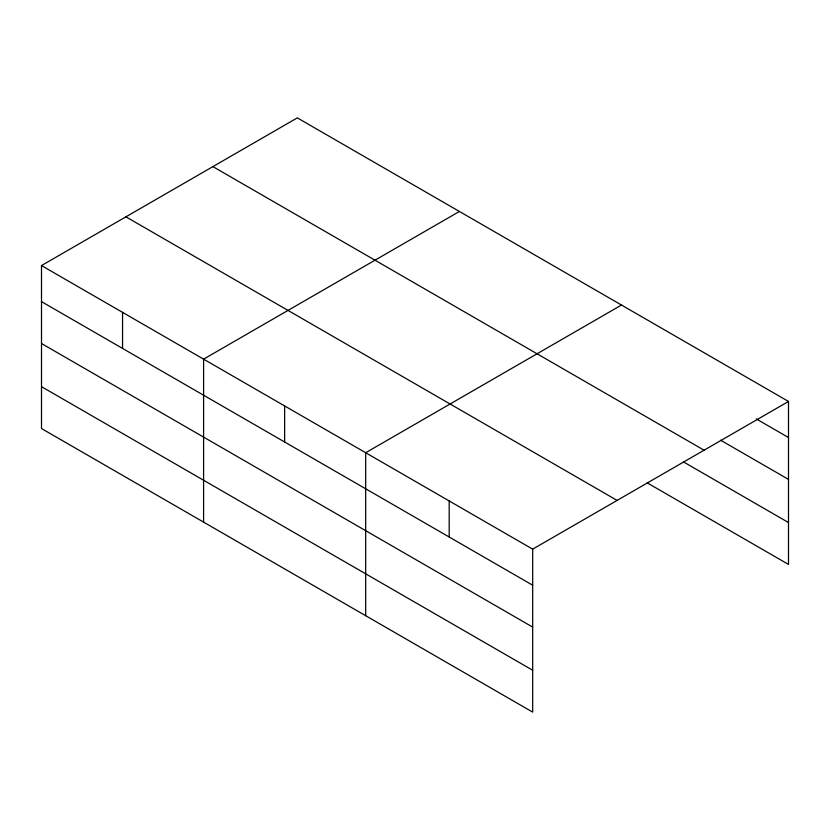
<?xml version="1.0" encoding="UTF-8"?>
<svg xmlns="http://www.w3.org/2000/svg" width="830" height="830" viewBox="0 0 830 830"><rect width="100%" height="100%" fill="white"/><g stroke="black" fill="none" stroke-linecap="round" stroke-linejoin="round"><path stroke-width="1.25" d="M532.684 627.096L532.684 549.149L41.5 265.569L41.5 428.539L532.684 712.119L532.684 627.096L41.5 343.516M647.11 482.801L788.5 564.431L788.5 401.461L297.316 117.881L41.5 265.569M459.405 211.463L203.589 359.151L203.589 522.122M621.494 305.035L365.677 452.734L365.677 615.704M532.684 549.149L788.5 401.461M756.213 418.88L788.5 437.524M720.585 440.19L788.5 479.398M212.895 166.612L704.079 450.202M683.847 462.123L788.5 522.547M125.921 216.827L617.105 500.417M41.5 301.632L532.684 585.212M41.5 386.666L532.684 670.246M449.186 500.947L449.186 537.01M284.638 405.943L284.638 442.006M122.55 312.36L122.55 348.424"/></g></svg>
